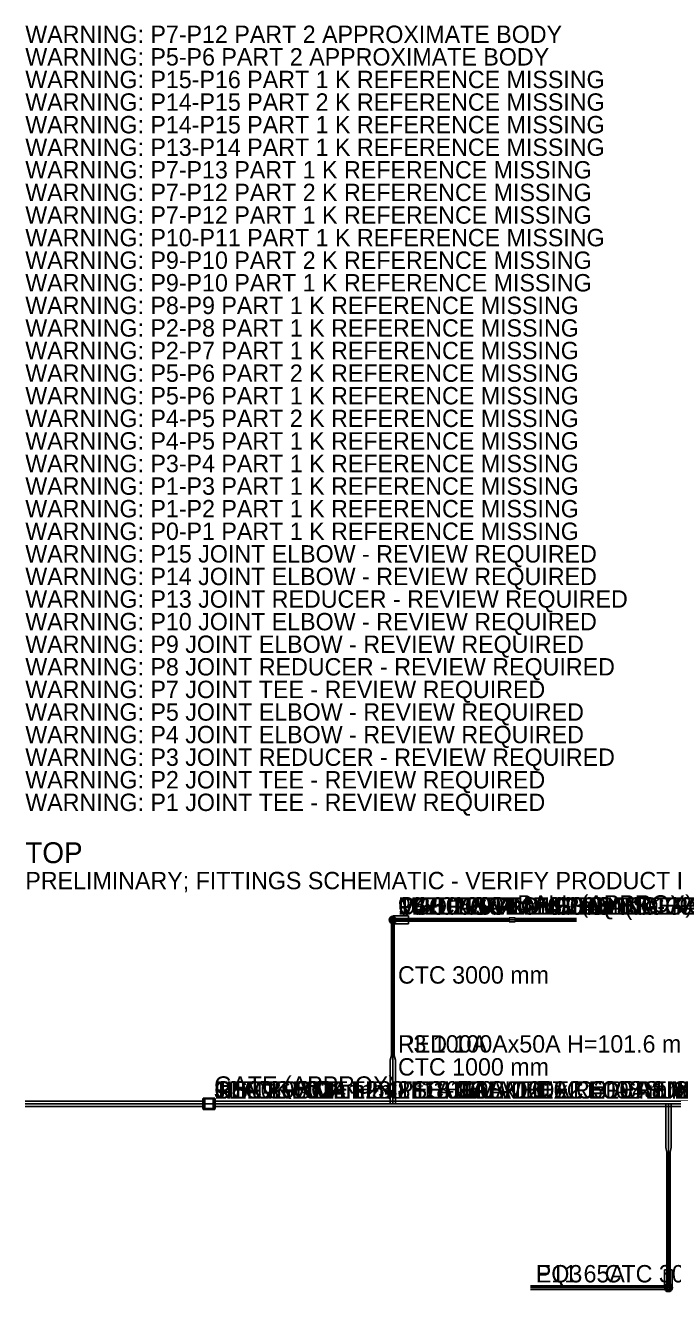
# Model space of a CAD drawing. Header units: millimetres. Extents: x 0 to 79656, y 0 to 27547.
# Drawn here: x 0 to 14115, y 0 to 27547 of the extents above; entities that cross this region are included whole.
import ezdxf

# ---------------------------------------------------------------- set-up
doc = ezdxf.new("R2010")
doc.units = ezdxf.units.MM

msp = doc.modelspace()

# ---------------------------------------------------------------- linework, layer by layer
at = {"layer": 'CENTER'}
for p, q in [((8000, 8087), (8000, 8088)), ((8000, 8088), (8000, 8088)), ((8000, 8088), (8000, 8088)), ((8000, 8088), (8000, 8088)), ((8000, 8088), (8000, 8088)), ((8000, 8088), (8000, 8088)), ((8000, 8088), (8000, 8088)), ((8000, 8088), (8000, 8088)), ((8000, 8088), (8001, 8088)), ((8000, 8086), (8000, 8087)), ((8000, 8087), (8000, 8087)), ((8000, 8087), (8000, 8087)), ((8000, 8087), (8000, 8087)), ((8000, 8087), (8000, 8087)), ((8000, 8087), (8000, 8087)), ((8000, 8087), (8000, 8087)), ((8000, 8087), (8000, 8087)), ((8000, 8087), (8000, 8087)), ((8000, 8085), (8000, 8086)), ((8000, 8086), (8000, 8086)), ((8000, 8086), (8000, 8086)), ((8000, 8086), (8000, 8086)), ((8000, 8086), (8000, 8086)), ((8000, 8084), (8000, 8085)), ((8000, 8085), (8000, 8085)), ((8000, 8085), (8000, 8085)), ((8000, 8083), (8000, 8084)), ((8000, 8084), (8000, 8084)), ((8000, 8082), (8000, 8083)), ((8000, 8083), (8000, 8083)), ((8000, 8083), (8000, 8083)), ((8000, 8081), (8000, 8082)), ((8000, 8082), (8000, 8082)), ((8000, 8080), (8000, 8081)), ((8000, 8081), (8000, 8081)), ((8000, 8079), (8000, 8080)), ((8000, 8080), (8000, 8080)), ((8000, 8078), (8000, 8079)), ((8000, 8079), (8000, 8079)), ((8000, 8077), (8000, 8078)), ((8000, 8076), (8000, 8077)), ((8000, 8077), (8000, 8077)), ((8000, 8075), (8000, 8076)), ((8000, 8074), (8000, 8075)), ((8000, 8075), (8000, 8075)), ((8000, 8073), (8000, 8074)), ((8000, 8072), (8000, 8073)), ((8000, 8073), (8000, 8073)), ((8000, 8071), (8000, 8072)), ((8000, 8070), (8000, 8071)), ((8000, 8069), (8000, 8070)), ((8000, 8068), (8000, 8069)), ((8000, 8069), (8000, 8069)), ((8000, 8067), (8000, 8068)), ((8000, 8066), (8000, 8067)), ((8000, 8065), (8000, 8066)), ((8000, 8064), (8000, 8065)), ((8000, 8063), (8000, 8064)), ((8000, 8062), (8000, 8063)), ((8000, 8061), (8000, 8062)), ((8000, 8062), (8000, 8062)), ((8000, 8060), (8000, 8061)), ((8000, 8059), (8000, 8060)), ((8000, 8058), (8000, 8059)), ((8000, 8057), (8000, 8058)), ((8000, 8056), (8000, 8057)), ((8000, 8055), (8000, 8056)), ((8000, 8054), (8000, 8055)), ((8000, 8053), (8000, 8054)), ((8000, 8052), (8000, 8053)), ((8000, 8050), (8000, 8052)), ((8000, 8049), (8000, 8050)), ((8000, 8048), (8000, 8049)), ((8000, 8047), (8000, 8048)), ((8000, 8046), (8000, 8047)), ((8000, 8045), (8000, 8046)), ((8000, 8044), (8000, 8045)), ((8000, 8043), (8000, 8044)), ((8000, 8042), (8000, 8043)), ((8000, 8040), (8000, 8042)), ((8000, 8039), (8000, 8040)), ((8000, 8038), (8000, 8039)), ((8000, 8037), (8000, 8038)), ((8000, 8036), (8000, 8037)), ((8000, 8035), (8000, 8036)), ((8000, 8033), (8000, 8035)), ((8000, 8032), (8000, 8033)), ((8000, 8031), (8000, 8032)), ((8000, 8030), (8000, 8031)), ((8000, 8029), (8000, 8030)), ((8000, 8027), (8000, 8029)), ((8000, 8026), (8000, 8027)), ((8000, 8025), (8000, 8026)), ((8000, 8024), (8000, 8025)), ((8000, 8022), (8000, 8024)), ((8000, 8021), (8000, 8022)), ((8000, 8020), (8000, 8021)), ((8000, 8019), (8000, 8020)), ((8000, 8018), (8000, 8019)), ((8000, 8016), (8000, 8018)), ((8000, 8015), (8000, 8016)), ((8000, 8014), (8000, 8015)), ((8000, 8013), (8000, 8014)), ((8000, 8011), (8000, 8013)), ((8000, 5138), (8000, 8011)), ((8001, 8088), (8001, 8088)), ((8001, 8088), (8001, 8088)), ((8001, 8088), (8001, 8088)), ((8001, 8088), (8001, 8088)), ((8001, 8088), (8002, 8088)), ((8002, 8088), (8002, 8088)), ((8002, 8088), (8002, 8088)), ((8002, 8088), (8003, 8088)), ((8003, 8088), (8003, 8088)), ((8003, 8088), (8003, 8088)), ((8003, 8088), (8004, 8088)), ((8004, 8088), (8004, 8088)), ((8004, 8088), (8004, 8088)), ((8004, 8088), (8005, 8088)), ((8005, 8088), (8005, 8088)), ((8005, 8088), (8006, 8088)), ((8006, 8088), (8006, 8088)), ((8006, 8088), (8007, 8088)), ((8007, 8088), (8007, 8088)), ((8007, 8088), (8008, 8088)), ((8008, 8088), (8008, 8088)), ((8008, 8088), (8009, 8088)), ((8009, 8088), (8010, 8088)), ((8010, 8088), (8010, 8088)), ((8010, 8088), (8011, 8088)), ((8011, 8088), (8011, 8088)), ((8011, 8088), (8012, 8088)), ((8012, 8088), (8013, 8088)), ((8013, 8088), (8014, 8088)), ((8014, 8088), (8014, 8088)), ((8014, 8088), (8015, 8088)), ((8015, 8088), (8016, 8088)), ((8016, 8088), (8017, 8088)), ((8017, 8088), (8017, 8088)), ((8017, 8088), (8018, 8088)), ((8018, 8088), (8019, 8088)), ((8019, 8088), (8020, 8088)), ((8020, 8088), (8021, 8088)), ((8021, 8088), (8021, 8088)), ((8021, 8088), (8022, 8088)), ((8022, 8088), (8023, 8088)), ((8023, 8088), (8024, 8088)), ((8024, 8088), (8025, 8088)), ((8025, 8088), (8026, 8088)), ((8026, 8088), (8027, 8088)), ((8027, 8088), (8028, 8088)), ((8028, 8088), (8029, 8088)), ((8029, 8088), (8030, 8088)), ((8030, 8088), (8031, 8088)), ((8031, 8088), (8032, 8088)), ((8032, 8088), (8033, 8088)), ((8033, 8088), (8034, 8088)), ((8034, 8088), (8035, 8088)), ((8035, 8088), (8036, 8088)), ((8036, 8088), (8037, 8088)), ((8037, 8088), (8038, 8088)), ((8038, 8088), (8039, 8088)), ((8039, 8088), (8040, 8088)), ((8040, 8088), (8041, 8088)), ((8041, 8088), (8042, 8088)), ((8042, 8088), (8044, 8088)), ((8044, 8088), (8045, 8088)), ((8045, 8088), (8046, 8088)), ((8046, 8088), (8047, 8088)), ((8047, 8088), (8048, 8088)), ((8048, 8088), (8049, 8088)), ((8049, 8088), (8051, 8088)), ((8051, 8088), (8052, 8088)), ((8052, 8088), (8053, 8088)), ((8053, 8088), (8054, 8088)), ((8054, 8088), (8055, 8088)), ((8055, 8088), (8056, 8088)), ((8056, 8088), (8058, 8088)), ((8058, 8088), (8059, 8088)), ((8059, 8088), (8060, 8088)), ((8060, 8088), (8061, 8088)), ((8061, 8088), (8063, 8088)), ((8063, 8088), (8064, 8088)), ((8064, 8088), (8065, 8088)), ((8065, 8088), (8066, 8088)), ((8066, 8088), (8067, 8088)), ((8067, 8088), (8069, 8088)), ((8069, 8088), (8070, 8088)), ((8070, 8088), (8071, 8088)), ((8071, 8088), (8072, 8088)), ((8072, 8088), (8074, 8088)), ((8074, 8088), (8075, 8088)), ((8075, 8088), (8076, 8088)), ((8076, 8088), (12000, 8088)), ((8000, 5037), (8000, 5138)), ((8000, 4192), (8000, 5037)), ((8000, 4088), (8000, 4192)), ((0, 4088), (7895, 4088)), ((8000, 4088), (7895, 4088)), ((8000, 4088), (8105, 4088)), ((8105, 4088), (13895, 4088)), ((14000, 4088), (13895, 4088)), ((14000, 4088), (14105, 4088)), ((14000, 4088), (14000, 3983)), ((14000, 3983), (14000, 3138)), ((14105, 4088), (17895, 4088)), ((14000, 3138), (14000, 3037)), ((14000, 3037), (14000, 183)), ((13905, 88), (11000, 88)), ((13906, 88), (13905, 88)), ((13908, 88), (13906, 88)), ((13909, 88), (13908, 88)), ((13911, 88), (13909, 88)), ((13912, 88), (13911, 88)), ((13914, 88), (13912, 88)), ((13916, 88), (13914, 88)), ((13917, 88), (13916, 88)), ((13919, 88), (13917, 88)), ((13920, 88), (13919, 88)), ((13922, 88), (13920, 88)), ((13923, 88), (13922, 88)), ((13925, 88), (13923, 88)), ((13926, 88), (13925, 88)), ((13928, 88), (13926, 88)), ((13929, 88), (13928, 88)), ((13931, 88), (13929, 88)), ((13932, 88), (13931, 88)), ((13934, 88), (13932, 88)), ((13935, 88), (13934, 88)), ((13937, 88), (13935, 88)), ((13938, 88), (13937, 88)), ((13940, 88), (13938, 88)), ((13941, 88), (13940, 88)), ((13943, 88), (13941, 88)), ((13944, 88), (13943, 88)), ((13945, 88), (13944, 88)), ((13947, 88), (13945, 88)), ((13948, 88), (13947, 88)), ((13950, 88), (13948, 88)), ((13951, 88), (13950, 88)), ((13952, 88), (13951, 88)), ((13954, 88), (13952, 88)), ((13955, 88), (13954, 88)), ((13956, 88), (13955, 88)), ((13958, 88), (13956, 88)), ((13959, 88), (13958, 88)), ((13960, 88), (13959, 88)), ((13961, 88), (13960, 88)), ((13963, 88), (13961, 88)), ((13964, 88), (13963, 88)), ((13965, 88), (13964, 88)), ((13966, 88), (13965, 88)), ((13968, 88), (13966, 88)), ((13969, 88), (13968, 88)), ((13970, 88), (13969, 88)), ((13971, 88), (13970, 88)), ((13972, 88), (13971, 88)), ((13973, 88), (13972, 88)), ((13974, 88), (13973, 88)), ((13975, 88), (13974, 88)), ((13976, 88), (13975, 88)), ((13977, 88), (13976, 88)), ((13978, 88), (13977, 88)), ((13979, 88), (13978, 88)), ((13980, 88), (13979, 88)), ((13981, 88), (13980, 88)), ((13982, 88), (13981, 88)), ((13983, 88), (13982, 88)), ((13984, 88), (13983, 88)), ((13985, 88), (13984, 88)), ((13986, 88), (13985, 88)), ((13987, 88), (13986, 88)), ((13986, 88), (13986, 88)), ((13988, 88), (13987, 88)), ((13989, 88), (13988, 88)), ((13990, 88), (13989, 88)), ((13989, 88), (13989, 88)), ((13991, 88), (13990, 88)), ((13992, 88), (13991, 88)), ((13993, 88), (13992, 88)), ((13992, 88), (13992, 88)), ((13994, 88), (13993, 88)), ((13993, 88), (13993, 88)), ((13995, 88), (13994, 88)), ((13994, 88), (13994, 88)), ((13996, 88), (13995, 88)), ((13995, 88), (13995, 88)), ((13997, 88), (13996, 88)), ((13996, 88), (13996, 88)), ((13998, 88), (13997, 88)), ((13997, 88), (13997, 88)), ((13999, 88), (13998, 88)), ((13998, 88), (13998, 88)), ((13998, 88), (13998, 88)), ((13998, 88), (13998, 88)), ((14000, 88), (13999, 88)), ((13999, 88), (13999, 88)), ((13999, 88), (13999, 88)), ((13999, 88), (13999, 88)), ((14000, 183), (14000, 181)), ((14000, 181), (14000, 180)), ((14000, 180), (14000, 178)), ((14000, 178), (14000, 177)), ((14000, 177), (14000, 175)), ((14000, 175), (14000, 173)), ((14000, 173), (14000, 172)), ((14000, 172), (14000, 170)), ((14000, 170), (14000, 169)), ((14000, 169), (14000, 167)), ((14000, 167), (14000, 166)), ((14000, 166), (14000, 164)), ((14000, 164), (14000, 163)), ((14000, 163), (14000, 161)), ((14000, 161), (14000, 160)), ((14000, 160), (14000, 158)), ((14000, 158), (14000, 157)), ((14000, 157), (14000, 155)), ((14000, 155), (14000, 154)), ((14000, 154), (14000, 152)), ((14000, 152), (14000, 151)), ((14000, 151), (14000, 149)), ((14000, 149), (14000, 148)), ((14000, 148), (14000, 146)), ((14000, 146), (14000, 145)), ((14000, 145), (14000, 143)), ((14000, 143), (14000, 142)), ((14000, 142), (14000, 141)), ((14000, 141), (14000, 139)), ((14000, 139), (14000, 138)), ((14000, 138), (14000, 137)), ((14000, 137), (14000, 135)), ((14000, 135), (14000, 134)), ((14000, 134), (14000, 132)), ((14000, 132), (14000, 131)), ((14000, 131), (14000, 130)), ((14000, 130), (14000, 129)), ((14000, 129), (14000, 127)), ((14000, 127), (14000, 126)), ((14000, 126), (14000, 125)), ((14000, 125), (14000, 124)), ((14000, 124), (14000, 122)), ((14000, 122), (14000, 121)), ((14000, 121), (14000, 120)), ((14000, 120), (14000, 119)), ((14000, 119), (14000, 118)), ((14000, 118), (14000, 117)), ((14000, 117), (14000, 115)), ((14000, 115), (14000, 114)), ((14000, 114), (14000, 113)), ((14000, 113), (14000, 112)), ((14000, 112), (14000, 111)), ((14000, 111), (14000, 110)), ((14000, 110), (14000, 109)), ((14000, 109), (14000, 108)), ((14000, 108), (14000, 107)), ((14000, 107), (14000, 106)), ((14000, 106), (14000, 105)), ((14000, 105), (14000, 104)), ((14000, 104), (14000, 104)), ((14000, 104), (14000, 103)), ((14000, 103), (14000, 102)), ((14000, 102), (14000, 101)), ((14000, 101), (14000, 100)), ((14000, 100), (14000, 99)), ((14000, 99), (14000, 99)), ((14000, 99), (14000, 98)), ((14000, 98), (14000, 97)), ((14000, 97), (14000, 97)), ((14000, 97), (14000, 96)), ((14000, 96), (14000, 95)), ((14000, 95), (14000, 95)), ((14000, 95), (14000, 94)), ((14000, 94), (14000, 94)), ((14000, 94), (14000, 93)), ((14000, 93), (14000, 93)), ((14000, 93), (14000, 92)), ((14000, 92), (14000, 92)), ((14000, 92), (14000, 91)), ((14000, 91), (14000, 91)), ((14000, 91), (14000, 90)), ((14000, 90), (14000, 90)), ((14000, 90), (14000, 90)), ((14000, 90), (14000, 89)), ((14000, 89), (14000, 89)), ((14000, 89), (14000, 89)), ((14000, 89), (14000, 89)), ((14000, 89), (14000, 88)), ((14000, 88), (14000, 88)), ((14000, 88), (14000, 88)), ((14000, 88), (14000, 88)), ((14000, 88), (14000, 88)), ((14000, 88), (14000, 88)), ((14000, 88), (14000, 88)), ((14000, 88), (14000, 88)), ((14000, 88), (14000, 88)), ((14000, 88), (14000, 88)), ((14000, 88), (14000, 88)), ((14000, 88), (14000, 88)), ((14000, 88), (14000, 88)), ((14000, 88), (14000, 88)), ((14000, 88), (14000, 88))]:
    msp.add_line(p, q, dxfattribs=at)
at = {"layer": 'FITTINGS'}
for p, q in [((7970, 8087), (7970, 8088)), ((7970, 8086), (7970, 8087)), ((7970, 8087), (7970, 8087)), ((7970, 8087), (7970, 8087)), ((7970, 8087), (7970, 8087)), ((7970, 8087), (7970, 8087)), ((7970, 8087), (7970, 8087)), ((7970, 8087), (7970, 8087)), ((7970, 8087), (7970, 8087)), ((7970, 8087), (7970, 8087)), ((7970, 8085), (7970, 8086)), ((7970, 8086), (7970, 8086)), ((7970, 8086), (7970, 8086)), ((7970, 8086), (7970, 8086)), ((7970, 8086), (7970, 8086)), ((7970, 8084), (7970, 8085)), ((7970, 8085), (7970, 8085)), ((7970, 8085), (7970, 8085)), ((7970, 8083), (7970, 8084)), ((7970, 8084), (7970, 8084)), ((7970, 8082), (7970, 8083)), ((7970, 8083), (7970, 8083)), ((7970, 8083), (7970, 8083)), ((7970, 8081), (7970, 8082)), ((7970, 8082), (7970, 8082)), ((7970, 8080), (7970, 8081)), ((7970, 8081), (7970, 8081)), ((7970, 8079), (7970, 8080)), ((7970, 8080), (7970, 8080)), ((7970, 8078), (7970, 8079)), ((7970, 8079), (7970, 8079)), ((7970, 8077), (7970, 8078)), ((7970, 8076), (7970, 8077)), ((7970, 8077), (7970, 8077)), ((7970, 8075), (7970, 8076)), ((7970, 8074), (7970, 8075)), ((7970, 8075), (7970, 8075)), ((7970, 8073), (7970, 8074)), ((7970, 8072), (7970, 8073)), ((7970, 8073), (7970, 8073)), ((7970, 8071), (7970, 8072)), ((7970, 8070), (7970, 8071)), ((7970, 8069), (7970, 8070)), ((7970, 8068), (7970, 8069)), ((7970, 8069), (7970, 8069)), ((7970, 8067), (7970, 8068)), ((7970, 8066), (7970, 8067)), ((7970, 8065), (7970, 8066)), ((7970, 8064), (7970, 8065)), ((7970, 8063), (7970, 8064)), ((7970, 8062), (7970, 8063)), ((7970, 8061), (7970, 8062)), ((7970, 8062), (7970, 8062)), ((7970, 8060), (7970, 8061)), ((7970, 8059), (7970, 8060)), ((7970, 8058), (7970, 8059)), ((7970, 8057), (7970, 8058)), ((7970, 8056), (7970, 8057)), ((7970, 8055), (7970, 8056)), ((7970, 8054), (7970, 8055)), ((7970, 8053), (7970, 8054)), ((7970, 8052), (7970, 8053)), ((7970, 8050), (7970, 8052)), ((7970, 8049), (7970, 8050)), ((7970, 8048), (7970, 8049)), ((7970, 8047), (7970, 8048)), ((7970, 8046), (7970, 8047)), ((7970, 8045), (7970, 8046)), ((7970, 8044), (7970, 8045)), ((7970, 8043), (7970, 8044)), ((7970, 8042), (7970, 8043)), ((7970, 8040), (7970, 8042)), ((7970, 8039), (7970, 8040)), ((7970, 8038), (7970, 8039)), ((7970, 8037), (7970, 8038)), ((7970, 8036), (7970, 8037)), ((7970, 8035), (7970, 8036)), ((7970, 8033), (7970, 8035)), ((7970, 8032), (7970, 8033)), ((7970, 8031), (7970, 8032)), ((7970, 8030), (7970, 8031)), ((7970, 8029), (7970, 8030)), ((7970, 8027), (7970, 8029)), ((7970, 8026), (7970, 8027)), ((7970, 8025), (7970, 8026)), ((7970, 8024), (7970, 8025)), ((7970, 8022), (7970, 8024)), ((7970, 8021), (7970, 8022)), ((7970, 8020), (7970, 8021)), ((7970, 8019), (7970, 8020)), ((7970, 8018), (7970, 8019)), ((7970, 8016), (7970, 8018)), ((7970, 8015), (7970, 8016)), ((7970, 8014), (7970, 8015)), ((7970, 8013), (7970, 8014)), ((7970, 8011), (7970, 8013)), ((8000, 8118), (8000, 8118)), ((8000, 8118), (8000, 8118)), ((8000, 8118), (8000, 8118)), ((8000, 8118), (8000, 8118)), ((8000, 8118), (8000, 8118)), ((8000, 8118), (8000, 8118)), ((8000, 8118), (8000, 8118)), ((8000, 8118), (8001, 8118)), ((8000, 8057), (8000, 8057)), ((8000, 8057), (8000, 8057)), ((8000, 8057), (8000, 8057)), ((8000, 8057), (8000, 8057)), ((8000, 8057), (8000, 8057)), ((8000, 8057), (8000, 8057)), ((8000, 8057), (8000, 8057)), ((8000, 8057), (8001, 8057)), ((8001, 8118), (8001, 8118)), ((8001, 8118), (8001, 8118)), ((8001, 8118), (8001, 8118)), ((8001, 8118), (8001, 8118)), ((8001, 8118), (8002, 8118)), ((8001, 8057), (8001, 8057)), ((8001, 8057), (8001, 8057)), ((8001, 8057), (8001, 8057)), ((8001, 8057), (8001, 8057)), ((8001, 8057), (8002, 8057)), ((8002, 8118), (8002, 8118)), ((8002, 8118), (8002, 8118)), ((8002, 8118), (8003, 8118)), ((8002, 8057), (8002, 8057)), ((8002, 8057), (8002, 8057)), ((8002, 8057), (8003, 8057)), ((8003, 8118), (8003, 8118)), ((8003, 8118), (8003, 8118)), ((8003, 8118), (8004, 8118)), ((8003, 8057), (8003, 8057)), ((8003, 8057), (8003, 8057)), ((8003, 8057), (8004, 8057)), ((8004, 8118), (8004, 8118)), ((8004, 8118), (8004, 8118)), ((8004, 8118), (8005, 8118)), ((8004, 8057), (8004, 8057)), ((8004, 8057), (8004, 8057)), ((8004, 8057), (8005, 8057)), ((8005, 8118), (8005, 8118)), ((8005, 8118), (8006, 8118)), ((8005, 8057), (8005, 8057)), ((8005, 8057), (8006, 8057)), ((8006, 8118), (8006, 8118)), ((8006, 8118), (8007, 8118)), ((8006, 8057), (8006, 8057)), ((8006, 8057), (8007, 8057)), ((8007, 8118), (8007, 8118)), ((8007, 8118), (8008, 8118)), ((8007, 8057), (8007, 8057)), ((8007, 8057), (8008, 8057)), ((8008, 8118), (8008, 8118)), ((8008, 8118), (8009, 8118)), ((8008, 8057), (8008, 8057)), ((8008, 8057), (8009, 8057)), ((8009, 8118), (8010, 8118)), ((8009, 8057), (8010, 8057)), ((8010, 8118), (8010, 8118)), ((8010, 8118), (8011, 8118)), ((8010, 8057), (8010, 8057)), ((8010, 8057), (8011, 8057)), ((8011, 8118), (8011, 8118)), ((8011, 8118), (8012, 8118)), ((8011, 8057), (8011, 8057)), ((8011, 8057), (8012, 8057)), ((8012, 8118), (8013, 8118)), ((8012, 8057), (8013, 8057)), ((8013, 8118), (8014, 8118)), ((8013, 8057), (8014, 8057)), ((8014, 8118), (8014, 8118)), ((8014, 8118), (8015, 8118)), ((8014, 8057), (8014, 8057)), ((8014, 8057), (8015, 8057)), ((8015, 8118), (8016, 8118)), ((8015, 8057), (8016, 8057)), ((8016, 8118), (8017, 8118)), ((8016, 8057), (8017, 8057)), ((8017, 8118), (8017, 8118)), ((8017, 8118), (8018, 8118)), ((8017, 8057), (8017, 8057)), ((8017, 8057), (8018, 8057)), ((8018, 8118), (8019, 8118)), ((8018, 8057), (8019, 8057)), ((8019, 8118), (8020, 8118)), ((8019, 8057), (8020, 8057)), ((8020, 8118), (8021, 8118)), ((8020, 8057), (8021, 8057)), ((8021, 8118), (8021, 8118)), ((8021, 8118), (8022, 8118)), ((8021, 8057), (8021, 8057)), ((8021, 8057), (8022, 8057)), ((8022, 8118), (8023, 8118)), ((8022, 8057), (8023, 8057)), ((8023, 8118), (8024, 8118)), ((8023, 8057), (8024, 8057)), ((8024, 8118), (8025, 8118)), ((8024, 8057), (8025, 8057)), ((8025, 8118), (8026, 8118)), ((8025, 8057), (8026, 8057)), ((8026, 8118), (8027, 8118)), ((8026, 8057), (8027, 8057)), ((8027, 8118), (8028, 8118)), ((8027, 8057), (8028, 8057)), ((8028, 8118), (8029, 8118)), ((8028, 8057), (8029, 8057)), ((8029, 8118), (8030, 8118)), ((8029, 8057), (8030, 8057)), ((8030, 8118), (8031, 8118)), ((8030, 8087), (8030, 8088)), ((8030, 8086), (8030, 8087)), ((8030, 8087), (8030, 8087)), ((8030, 8087), (8030, 8087)), ((8030, 8087), (8030, 8087)), ((8030, 8087), (8030, 8087)), ((8030, 8087), (8030, 8087)), ((8030, 8087), (8030, 8087)), ((8030, 8087), (8030, 8087)), ((8030, 8087), (8030, 8087)), ((8030, 8085), (8030, 8086)), ((8030, 8086), (8030, 8086)), ((8030, 8086), (8030, 8086)), ((8030, 8086), (8030, 8086)), ((8030, 8086), (8030, 8086)), ((8030, 8084), (8030, 8085)), ((8030, 8085), (8030, 8085)), ((8030, 8085), (8030, 8085)), ((8030, 8083), (8030, 8084)), ((8030, 8084), (8030, 8084)), ((8030, 8082), (8030, 8083)), ((8030, 8083), (8030, 8083)), ((8030, 8083), (8030, 8083)), ((8030, 8081), (8030, 8082)), ((8030, 8082), (8030, 8082)), ((8030, 8080), (8030, 8081)), ((8030, 8081), (8030, 8081)), ((8030, 8079), (8030, 8080)), ((8030, 8080), (8030, 8080)), ((8030, 8078), (8030, 8079)), ((8030, 8079), (8030, 8079)), ((8030, 8077), (8030, 8078)), ((8030, 8076), (8030, 8077)), ((8030, 8077), (8030, 8077)), ((8030, 8075), (8030, 8076)), ((8030, 8074), (8030, 8075)), ((8030, 8075), (8030, 8075)), ((8030, 8073), (8030, 8074)), ((8030, 8072), (8030, 8073)), ((8030, 8073), (8030, 8073)), ((8030, 8071), (8030, 8072)), ((8030, 8070), (8030, 8071)), ((8030, 8069), (8030, 8070)), ((8030, 8068), (8030, 8069)), ((8030, 8069), (8030, 8069)), ((8030, 8067), (8030, 8068)), ((8030, 8066), (8030, 8067)), ((8030, 8065), (8030, 8066)), ((8030, 8064), (8030, 8065)), ((8030, 8063), (8030, 8064)), ((8030, 8062), (8030, 8063)), ((8030, 8061), (8030, 8062)), ((8030, 8062), (8030, 8062)), ((8030, 8060), (8030, 8061)), ((8030, 8059), (8030, 8060)), ((8030, 8058), (8030, 8059)), ((8030, 8057), (8030, 8058)), ((8030, 8056), (8030, 8057)), ((8030, 8057), (8031, 8057)), ((8030, 8055), (8030, 8056)), ((8030, 8054), (8030, 8055)), ((8030, 8053), (8030, 8054)), ((8030, 8052), (8030, 8053)), ((8030, 8050), (8030, 8052)), ((8030, 8049), (8030, 8050)), ((8030, 8048), (8030, 8049)), ((8030, 8047), (8030, 8048)), ((8030, 8046), (8030, 8047)), ((8030, 8045), (8030, 8046)), ((8030, 8044), (8030, 8045)), ((8030, 8043), (8030, 8044)), ((8030, 8042), (8030, 8043)), ((8030, 8040), (8030, 8042)), ((8030, 8039), (8030, 8040)), ((8030, 8038), (8030, 8039)), ((8030, 8037), (8030, 8038)), ((8030, 8036), (8030, 8037)), ((8030, 8035), (8030, 8036)), ((8030, 8033), (8030, 8035)), ((8030, 8032), (8030, 8033)), ((8030, 8031), (8030, 8032)), ((8030, 8030), (8030, 8031)), ((8030, 8029), (8030, 8030)), ((8030, 8027), (8030, 8029)), ((8030, 8026), (8030, 8027)), ((8030, 8025), (8030, 8026)), ((8030, 8024), (8030, 8025)), ((8030, 8022), (8030, 8024)), ((8030, 8021), (8030, 8022)), ((8030, 8020), (8030, 8021)), ((8030, 8019), (8030, 8020)), ((8030, 8018), (8030, 8019)), ((8030, 8016), (8030, 8018)), ((8030, 8015), (8030, 8016)), ((8030, 8014), (8030, 8015)), ((8030, 8013), (8030, 8014)), ((8030, 8011), (8030, 8013)), ((8031, 8118), (8032, 8118)), ((8031, 8057), (8032, 8057)), ((8032, 8118), (8033, 8118)), ((8032, 8057), (8033, 8057)), ((8033, 8118), (8034, 8118)), ((8033, 8057), (8034, 8057)), ((8034, 8118), (8035, 8118)), ((8034, 8057), (8035, 8057)), ((8035, 8118), (8036, 8118)), ((8035, 8057), (8036, 8057)), ((8036, 8118), (8037, 8118)), ((8036, 8057), (8037, 8057)), ((8037, 8118), (8038, 8118)), ((8037, 8057), (8038, 8057)), ((8038, 8118), (8039, 8118)), ((8038, 8057), (8039, 8057)), ((8039, 8118), (8040, 8118)), ((8039, 8057), (8040, 8057)), ((8040, 8118), (8041, 8118)), ((8040, 8057), (8041, 8057)), ((8041, 8118), (8042, 8118)), ((8041, 8057), (8042, 8057)), ((8042, 8118), (8044, 8118)), ((8042, 8057), (8044, 8057)), ((8044, 8118), (8045, 8118)), ((8044, 8057), (8045, 8057)), ((8045, 8118), (8046, 8118)), ((8045, 8057), (8046, 8057)), ((8046, 8118), (8047, 8118)), ((8046, 8057), (8047, 8057)), ((8047, 8118), (8048, 8118)), ((8047, 8057), (8048, 8057)), ((8048, 8118), (8049, 8118)), ((8048, 8057), (8049, 8057)), ((8049, 8118), (8051, 8118)), ((8049, 8057), (8051, 8057)), ((8051, 8118), (8052, 8118)), ((8051, 8057), (8052, 8057)), ((8052, 8118), (8053, 8118)), ((8052, 8057), (8053, 8057)), ((8053, 8118), (8054, 8118)), ((8053, 8057), (8054, 8057)), ((8054, 8118), (8055, 8118)), ((8054, 8057), (8055, 8057)), ((8055, 8118), (8056, 8118)), ((8055, 8057), (8056, 8057)), ((8056, 8118), (8058, 8118)), ((8056, 8057), (8058, 8057)), ((8058, 8118), (8059, 8118)), ((8058, 8057), (8059, 8057)), ((8059, 8118), (8060, 8118)), ((8059, 8057), (8060, 8057)), ((8060, 8118), (8061, 8118)), ((8060, 8057), (8061, 8057)), ((8061, 8118), (8063, 8118)), ((8061, 8057), (8063, 8057)), ((8063, 8118), (8064, 8118)), ((8063, 8057), (8064, 8057)), ((8064, 8118), (8065, 8118)), ((8064, 8057), (8065, 8057)), ((8065, 8118), (8066, 8118)), ((8065, 8057), (8066, 8057)), ((8066, 8118), (8067, 8118)), ((8066, 8057), (8067, 8057)), ((8067, 8118), (8069, 8118)), ((8067, 8057), (8069, 8057)), ((8069, 8118), (8070, 8118)), ((8069, 8057), (8070, 8057)), ((8070, 8118), (8071, 8118)), ((8070, 8057), (8071, 8057)), ((8071, 8118), (8072, 8118)), ((8071, 8057), (8072, 8057)), ((8072, 8118), (8074, 8118)), ((8072, 8057), (8074, 8057)), ((8074, 8118), (8075, 8118)), ((8074, 8057), (8075, 8057)), ((8075, 8118), (8076, 8118)), ((8075, 8057), (8076, 8057)), ((10535, 8042), (10535, 8132)), ((10535, 8132), (10665, 8132)), ((10665, 8042), (10535, 8042)), ((10665, 8132), (10665, 8042)), ((7943, 5037), (7970, 5138)), ((8057, 5037), (8030, 5138)), ((3864, 3982), (3864, 4192)), ((3864, 4192), (4136, 4192)), ((4136, 4192), (4136, 3982)), ((8000, 4145), (7895, 4145)), ((7943, 4088), (7943, 4192)), ((8000, 4145), (8105, 4145)), ((8057, 4088), (8057, 4192)), ((14000, 4145), (13895, 4145)), ((14000, 4145), (14105, 4145)), ((4136, 3982), (3864, 3982)), ((8000, 4030), (7895, 4030)), ((8000, 4030), (8105, 4030)), ((14000, 4030), (13895, 4030)), ((13943, 4088), (13943, 3983)), ((14000, 4030), (14105, 4030)), ((14057, 4088), (14057, 3983)), ((13943, 3138), (13962, 3037)), ((14057, 3138), (14038, 3037)), ((13906, 126), (13905, 126)), ((13906, 49), (13905, 49)), ((13908, 126), (13906, 126)), ((13908, 49), (13906, 49)), ((13909, 126), (13908, 126)), ((13909, 49), (13908, 49)), ((13911, 126), (13909, 126)), ((13911, 49), (13909, 49)), ((13912, 126), (13911, 126)), ((13912, 49), (13911, 49)), ((13914, 126), (13912, 126)), ((13914, 49), (13912, 49)), ((13916, 126), (13914, 126)), ((13916, 49), (13914, 49)), ((13917, 126), (13916, 126)), ((13917, 49), (13916, 49)), ((13919, 126), (13917, 126)), ((13919, 49), (13917, 49)), ((13920, 126), (13919, 126)), ((13920, 49), (13919, 49)), ((13922, 126), (13920, 126)), ((13922, 49), (13920, 49)), ((13923, 126), (13922, 126)), ((13923, 49), (13922, 49)), ((13925, 126), (13923, 126)), ((13925, 49), (13923, 49)), ((13926, 126), (13925, 126)), ((13926, 49), (13925, 49)), ((13928, 126), (13926, 126)), ((13928, 49), (13926, 49)), ((13929, 126), (13928, 126)), ((13929, 49), (13928, 49)), ((13931, 126), (13929, 126)), ((13931, 49), (13929, 49)), ((13932, 126), (13931, 126)), ((13932, 49), (13931, 49)), ((13934, 126), (13932, 126)), ((13934, 49), (13932, 49)), ((13935, 126), (13934, 126)), ((13935, 49), (13934, 49)), ((13937, 126), (13935, 126)), ((13937, 49), (13935, 49)), ((13938, 126), (13937, 126)), ((13938, 49), (13937, 49)), ((13940, 126), (13938, 126)), ((13940, 49), (13938, 49)), ((13941, 126), (13940, 126)), ((13941, 49), (13940, 49)), ((13943, 126), (13941, 126)), ((13943, 49), (13941, 49)), ((13944, 126), (13943, 126)), ((13944, 49), (13943, 49)), ((13945, 126), (13944, 126)), ((13945, 49), (13944, 49)), ((13947, 126), (13945, 126)), ((13947, 49), (13945, 49)), ((13948, 126), (13947, 126)), ((13948, 49), (13947, 49)), ((13950, 126), (13948, 126)), ((13950, 49), (13948, 49)), ((13951, 126), (13950, 126)), ((13951, 49), (13950, 49)), ((13952, 126), (13951, 126)), ((13952, 49), (13951, 49)), ((13954, 126), (13952, 126)), ((13954, 49), (13952, 49)), ((13955, 126), (13954, 126)), ((13955, 49), (13954, 49)), ((13956, 126), (13955, 126)), ((13956, 49), (13955, 49)), ((13958, 126), (13956, 126)), ((13958, 49), (13956, 49)), ((13959, 126), (13958, 126)), ((13959, 49), (13958, 49)), ((13960, 126), (13959, 126)), ((13960, 49), (13959, 49)), ((13961, 126), (13960, 126)), ((13961, 49), (13960, 49)), ((13963, 126), (13961, 126)), ((13963, 49), (13961, 49)), ((13962, 183), (13962, 181)), ((13962, 181), (13962, 180)), ((13962, 180), (13962, 178)), ((13962, 178), (13962, 177)), ((13962, 177), (13962, 175)), ((13962, 175), (13962, 173)), ((13962, 173), (13962, 172)), ((13962, 172), (13962, 170)), ((13962, 170), (13962, 169)), ((13962, 169), (13962, 167)), ((13962, 167), (13962, 166)), ((13962, 166), (13962, 164)), ((13962, 164), (13962, 163)), ((13962, 163), (13962, 161)), ((13962, 161), (13962, 160)), ((13962, 160), (13962, 158)), ((13962, 158), (13962, 157)), ((13962, 157), (13962, 155)), ((13962, 155), (13962, 154)), ((13962, 154), (13962, 152)), ((13962, 152), (13962, 151)), ((13962, 151), (13962, 149)), ((13962, 149), (13962, 148)), ((13962, 148), (13962, 146)), ((13962, 146), (13962, 145)), ((13962, 145), (13962, 143)), ((13962, 143), (13962, 142)), ((13962, 142), (13962, 141)), ((13962, 141), (13962, 139)), ((13962, 139), (13962, 138)), ((13962, 138), (13962, 137)), ((13962, 137), (13962, 135)), ((13962, 135), (13962, 134)), ((13962, 134), (13962, 132)), ((13962, 132), (13962, 131)), ((13962, 131), (13962, 130)), ((13962, 130), (13962, 129)), ((13962, 129), (13962, 127)), ((13962, 127), (13962, 126)), ((13962, 126), (13962, 125)), ((13962, 125), (13962, 124)), ((13962, 124), (13962, 122)), ((13962, 122), (13962, 121)), ((13962, 121), (13962, 120)), ((13962, 120), (13962, 119)), ((13962, 119), (13962, 118)), ((13962, 118), (13962, 117)), ((13962, 117), (13962, 115)), ((13962, 115), (13962, 114)), ((13962, 114), (13962, 113)), ((13962, 113), (13962, 112)), ((13962, 112), (13962, 111)), ((13962, 111), (13962, 110)), ((13962, 110), (13962, 109)), ((13962, 109), (13962, 108)), ((13962, 108), (13962, 107)), ((13962, 107), (13962, 106)), ((13962, 106), (13962, 105)), ((13962, 105), (13962, 104)), ((13962, 104), (13962, 104)), ((13962, 104), (13962, 103)), ((13962, 103), (13962, 102)), ((13962, 102), (13962, 101)), ((13962, 101), (13962, 100)), ((13962, 100), (13962, 99)), ((13962, 99), (13962, 99)), ((13962, 99), (13962, 98)), ((13962, 98), (13962, 97)), ((13962, 97), (13962, 97)), ((13962, 97), (13962, 96)), ((13962, 96), (13962, 95)), ((13962, 95), (13962, 95)), ((13962, 95), (13962, 94)), ((13962, 94), (13962, 94)), ((13962, 94), (13962, 93)), ((13962, 93), (13962, 93)), ((13962, 93), (13962, 92)), ((13962, 92), (13962, 92)), ((13962, 92), (13962, 91)), ((13962, 91), (13962, 91)), ((13962, 91), (13962, 90)), ((13962, 90), (13962, 90)), ((13962, 90), (13962, 90)), ((13962, 90), (13962, 89)), ((13962, 89), (13962, 89)), ((13962, 89), (13962, 89)), ((13962, 89), (13962, 89)), ((13962, 89), (13962, 88)), ((13962, 88), (13962, 88)), ((13962, 88), (13962, 88)), ((13962, 88), (13962, 88)), ((13962, 88), (13962, 88)), ((13962, 88), (13962, 88)), ((13962, 88), (13962, 88)), ((13962, 88), (13962, 88)), ((13962, 88), (13962, 88)), ((13964, 126), (13963, 126)), ((13964, 49), (13963, 49)), ((13965, 126), (13964, 126)), ((13965, 49), (13964, 49)), ((13966, 126), (13965, 126)), ((13966, 49), (13965, 49)), ((13968, 126), (13966, 126)), ((13968, 49), (13966, 49)), ((13969, 126), (13968, 126)), ((13969, 49), (13968, 49)), ((13970, 126), (13969, 126)), ((13970, 49), (13969, 49)), ((13971, 126), (13970, 126)), ((13971, 49), (13970, 49)), ((13972, 126), (13971, 126)), ((13972, 49), (13971, 49)), ((13973, 126), (13972, 126)), ((13973, 49), (13972, 49)), ((13974, 126), (13973, 126)), ((13974, 49), (13973, 49)), ((13975, 126), (13974, 126)), ((13975, 49), (13974, 49)), ((13976, 126), (13975, 126)), ((13976, 49), (13975, 49)), ((13977, 126), (13976, 126)), ((13977, 49), (13976, 49)), ((13978, 126), (13977, 126)), ((13978, 49), (13977, 49)), ((13979, 126), (13978, 126)), ((13979, 49), (13978, 49)), ((13980, 126), (13979, 126)), ((13980, 49), (13979, 49)), ((13981, 126), (13980, 126)), ((13981, 49), (13980, 49)), ((13982, 126), (13981, 126)), ((13982, 49), (13981, 49)), ((13983, 126), (13982, 126)), ((13983, 49), (13982, 49)), ((13984, 126), (13983, 126)), ((13984, 49), (13983, 49)), ((13985, 126), (13984, 126)), ((13985, 49), (13984, 49)), ((13986, 126), (13985, 126)), ((13986, 49), (13985, 49)), ((13987, 126), (13986, 126)), ((13986, 126), (13986, 126)), ((13987, 49), (13986, 49)), ((13986, 49), (13986, 49)), ((13988, 126), (13987, 126)), ((13988, 49), (13987, 49)), ((13989, 126), (13988, 126)), ((13989, 49), (13988, 49)), ((13990, 126), (13989, 126)), ((13989, 126), (13989, 126)), ((13990, 49), (13989, 49)), ((13989, 49), (13989, 49)), ((13991, 126), (13990, 126)), ((13991, 49), (13990, 49)), ((13992, 126), (13991, 126)), ((13992, 49), (13991, 49)), ((13993, 126), (13992, 126)), ((13992, 126), (13992, 126)), ((13993, 49), (13992, 49)), ((13992, 49), (13992, 49)), ((13994, 126), (13993, 126)), ((13993, 126), (13993, 126)), ((13994, 49), (13993, 49)), ((13993, 49), (13993, 49)), ((13995, 126), (13994, 126)), ((13994, 126), (13994, 126)), ((13995, 49), (13994, 49)), ((13994, 49), (13994, 49)), ((13996, 126), (13995, 126)), ((13995, 126), (13995, 126)), ((13996, 49), (13995, 49)), ((13995, 49), (13995, 49)), ((13997, 126), (13996, 126)), ((13996, 126), (13996, 126)), ((13997, 49), (13996, 49)), ((13996, 49), (13996, 49)), ((13998, 126), (13997, 126)), ((13997, 126), (13997, 126)), ((13998, 49), (13997, 49)), ((13997, 49), (13997, 49)), ((13999, 126), (13998, 126)), ((13998, 126), (13998, 126)), ((13998, 126), (13998, 126)), ((13998, 126), (13998, 126)), ((13999, 49), (13998, 49)), ((13998, 49), (13998, 49)), ((13998, 49), (13998, 49)), ((13998, 49), (13998, 49)), ((14000, 126), (13999, 126)), ((13999, 126), (13999, 126)), ((13999, 126), (13999, 126)), ((13999, 126), (13999, 126)), ((14000, 49), (13999, 49)), ((13999, 49), (13999, 49)), ((13999, 49), (13999, 49)), ((13999, 49), (13999, 49)), ((14000, 126), (14000, 126)), ((14000, 126), (14000, 126)), ((14000, 126), (14000, 126)), ((14000, 126), (14000, 126)), ((14000, 126), (14000, 126)), ((14000, 126), (14000, 126)), ((14000, 49), (14000, 49)), ((14000, 49), (14000, 49)), ((14000, 49), (14000, 49)), ((14000, 49), (14000, 49)), ((14000, 49), (14000, 49)), ((14000, 49), (14000, 49)), ((14038, 183), (14038, 181)), ((14038, 181), (14038, 180)), ((14038, 180), (14038, 178)), ((14038, 178), (14038, 177)), ((14038, 177), (14038, 175)), ((14038, 175), (14038, 173)), ((14038, 173), (14038, 172)), ((14038, 172), (14038, 170)), ((14038, 170), (14038, 169)), ((14038, 169), (14038, 167)), ((14038, 167), (14038, 166)), ((14038, 166), (14038, 164)), ((14038, 164), (14038, 163)), ((14038, 163), (14038, 161)), ((14038, 161), (14038, 160)), ((14038, 160), (14038, 158)), ((14038, 158), (14038, 157)), ((14038, 157), (14038, 155)), ((14038, 155), (14038, 154)), ((14038, 154), (14038, 152)), ((14038, 152), (14038, 151)), ((14038, 151), (14038, 149)), ((14038, 149), (14038, 148)), ((14038, 148), (14038, 146)), ((14038, 146), (14038, 145)), ((14038, 145), (14038, 143)), ((14038, 143), (14038, 142)), ((14038, 142), (14038, 141)), ((14038, 141), (14038, 139)), ((14038, 139), (14038, 138)), ((14038, 138), (14038, 137)), ((14038, 137), (14038, 135)), ((14038, 135), (14038, 134)), ((14038, 134), (14038, 132)), ((14038, 132), (14038, 131)), ((14038, 131), (14038, 130)), ((14038, 130), (14038, 129)), ((14038, 129), (14038, 127)), ((14038, 127), (14038, 126)), ((14038, 126), (14038, 125)), ((14038, 125), (14038, 124)), ((14038, 124), (14038, 122)), ((14038, 122), (14038, 121)), ((14038, 121), (14038, 120)), ((14038, 120), (14038, 119)), ((14038, 119), (14038, 118)), ((14038, 118), (14038, 117)), ((14038, 117), (14038, 115)), ((14038, 115), (14038, 114)), ((14038, 114), (14038, 113)), ((14038, 113), (14038, 112)), ((14038, 112), (14038, 111)), ((14038, 111), (14038, 110)), ((14038, 110), (14038, 109)), ((14038, 109), (14038, 108)), ((14038, 108), (14038, 107)), ((14038, 107), (14038, 106)), ((14038, 106), (14038, 105)), ((14038, 105), (14038, 104)), ((14038, 104), (14038, 104)), ((14038, 104), (14038, 103)), ((14038, 103), (14038, 102)), ((14038, 102), (14038, 101)), ((14038, 101), (14038, 100)), ((14038, 100), (14038, 99)), ((14038, 99), (14038, 99)), ((14038, 99), (14038, 98)), ((14038, 98), (14038, 97)), ((14038, 97), (14038, 97)), ((14038, 97), (14038, 96)), ((14038, 96), (14038, 95)), ((14038, 95), (14038, 95)), ((14038, 95), (14038, 94)), ((14038, 94), (14038, 94)), ((14038, 94), (14038, 93)), ((14038, 93), (14038, 93)), ((14038, 93), (14038, 92)), ((14038, 92), (14038, 92)), ((14038, 92), (14038, 91)), ((14038, 91), (14038, 91)), ((14038, 91), (14038, 90)), ((14038, 90), (14038, 90)), ((14038, 90), (14038, 90)), ((14038, 90), (14038, 89)), ((14038, 89), (14038, 89)), ((14038, 89), (14038, 89)), ((14038, 89), (14038, 89)), ((14038, 89), (14038, 88)), ((14038, 88), (14038, 88)), ((14038, 88), (14038, 88)), ((14038, 88), (14038, 88)), ((14038, 88), (14038, 88)), ((14038, 88), (14038, 88)), ((14038, 88), (14038, 88)), ((14038, 88), (14038, 88)), ((14038, 88), (14038, 88))]:
    msp.add_line(p, q, dxfattribs=at)
for centre, radius in [((8000, 8088), 77.5), ((14000, 88), 87.5)]:
    msp.add_circle(centre, radius, dxfattribs=at)
at = {"layer": 'FLANGE_HOLES'}
for centre in [(7958, 8130), (7958, 8045), (8042, 8130), (8042, 8045), (13951, 137), (13951, 38), (14049, 137), (14049, 38)]:
    msp.add_circle(centre, 9.5, dxfattribs=at)
at = {"layer": 'FLANGE_PCD'}
for centre, radius in [((8000, 8088), 60), ((14000, 88), 70)]:
    msp.add_circle(centre, radius, dxfattribs=at)
at = {"layer": 'FLANGE_THICKNESS'}
for p, q in [((3909, 3982), (3909, 4192)), ((4091, 3982), (4091, 4192))]:
    msp.add_line(p, q, dxfattribs=at)
at = {"layer": 'GASKET_REFERENCE'}
for p, q in [((3885, 4192), (3882, 4192)), ((3882, 4192), (3882, 3982)), ((3885, 3982), (3885, 4192)), ((4115, 3982), (4115, 4192)), ((4115, 4192), (4118, 4192)), ((4118, 4192), (4118, 3982)), ((3882, 3982), (3885, 3982)), ((4118, 3982), (4115, 3982))]:
    msp.add_line(p, q, dxfattribs=at)
at = {"layer": 'MATING_FLANGE'}
for p, q in [((3882, 4192), (3864, 4192)), ((3864, 4192), (3864, 3982)), ((3882, 3982), (3882, 4192)), ((4118, 3982), (4118, 4192)), ((4118, 4192), (4136, 4192)), ((4136, 4192), (4136, 3982)), ((3864, 3982), (3882, 3982)), ((4136, 3982), (4118, 3982))]:
    msp.add_line(p, q, dxfattribs=at)
at = {"layer": 'PIPE_OUTLINE'}
for p, q in [((7970, 5138), (7970, 8011)), ((8030, 5138), (8030, 8011)), ((8076, 8118), (10535, 8118)), ((8076, 8057), (10535, 8057)), ((10665, 8118), (12000, 8118)), ((10665, 8057), (12000, 8057)), ((7943, 4192), (7943, 5037)), ((8057, 4192), (8057, 5037)), ((0, 4145), (3864, 4145)), ((4136, 4145), (7895, 4145)), ((8105, 4145), (13895, 4145)), ((14105, 4145), (17895, 4145)), ((0, 4030), (3864, 4030)), ((4136, 4030), (7895, 4030)), ((8105, 4030), (13895, 4030)), ((13943, 3983), (13943, 3138)), ((14057, 3983), (14057, 3138)), ((14105, 4030), (17895, 4030)), ((13962, 3037), (13962, 183)), ((14038, 3037), (14038, 183)), ((13905, 126), (11000, 126)), ((13905, 49), (11000, 49))]:
    msp.add_line(p, q, dxfattribs=at)
for centre, radius in [((8000, 8088), 30.2), ((14000, 88), 38.1)]:
    msp.add_circle(centre, radius, dxfattribs=at)
at = {"layer": 'VALVE_REFERENCE'}
for p, q in [((8000, 8172), (8343, 8172)), ((8000, 8172), (8000, 8002)), ((8000, 8172), (8343, 8172)), ((8000, 8002), (8000, 8172)), ((8000, 8088), (8343, 8088)), ((8000, 8002), (8343, 8002)), ((8000, 8002), (8343, 8002)), ((8343, 8172), (8343, 8002)), ((8343, 8002), (8343, 8172)), ((4125, 4212), (3875, 4212)), ((4125, 4212), (3875, 4212)), ((3875, 4212), (3875, 3962)), ((3875, 4212), (3875, 3962)), ((4125, 3962), (4125, 4212)), ((4125, 3962), (4125, 4212)), ((3875, 3962), (4125, 3962)), ((3875, 3962), (4125, 3962)), ((13915, 88), (13915, 478)), ((13915, 478), (14085, 478)), ((13915, 88), (13915, 478)), ((14085, 478), (13915, 478)), ((14000, 88), (14000, 478)), ((14085, 88), (14085, 478)), ((14085, 88), (14085, 478)), ((13915, 88), (14085, 88)), ((14085, 88), (13915, 88))]:
    msp.add_line(p, q, dxfattribs=at)

# ---------------------------------------------------------------- texts
at = {"layer": 'LABELS'}
for s, height, p in [('WARNING: P7-P12 PART 2 APPROXIMATE BODY', 378, (0, 27163)), ('WARNING: P5-P6 PART 2 APPROXIMATE BODY', 378, (0, 26672)), ('WARNING: P15-P16 PART 1 K REFERENCE MISSING', 378, (0, 26180)), ('WARNING: P14-P15 PART 2 K REFERENCE MISSING', 378, (0, 25689)), ('WARNING: P14-P15 PART 1 K REFERENCE MISSING', 378, (0, 25197)), ('WARNING: P13-P14 PART 1 K REFERENCE MISSING', 378, (0, 24706)), ('WARNING: P7-P13 PART 1 K REFERENCE MISSING', 378, (0, 24215)), ('WARNING: P7-P12 PART 2 K REFERENCE MISSING', 378, (0, 23723)), ('WARNING: P7-P12 PART 1 K REFERENCE MISSING', 378, (0, 23232)), ('WARNING: P10-P11 PART 1 K REFERENCE MISSING', 378, (0, 22740)), ('WARNING: P9-P10 PART 2 K REFERENCE MISSING', 378, (0, 22249)), ('WARNING: P9-P10 PART 1 K REFERENCE MISSING', 378, (0, 21758)), ('WARNING: P8-P9 PART 1 K REFERENCE MISSING', 378, (0, 21266)), ('WARNING: P2-P8 PART 1 K REFERENCE MISSING', 378, (0, 20775)), ('WARNING: P2-P7 PART 1 K REFERENCE MISSING', 378, (0, 20284)), ('WARNING: P5-P6 PART 2 K REFERENCE MISSING', 378, (0, 19792)), ('WARNING: P5-P6 PART 1 K REFERENCE MISSING', 378, (0, 19301)), ('WARNING: P4-P5 PART 2 K REFERENCE MISSING', 378, (0, 18809)), ('WARNING: P4-P5 PART 1 K REFERENCE MISSING', 378, (0, 18318)), ('WARNING: P3-P4 PART 1 K REFERENCE MISSING', 378, (0, 17826)), ('WARNING: P1-P3 PART 1 K REFERENCE MISSING', 378, (0, 17335)), ('WARNING: P1-P2 PART 1 K REFERENCE MISSING', 378, (0, 16844)), ('WARNING: P0-P1 PART 1 K REFERENCE MISSING', 378, (0, 16352)), ('WARNING: P15 JOINT ELBOW - REVIEW REQUIRED', 378, (0, 15861)), ('WARNING: P14 JOINT ELBOW - REVIEW REQUIRED', 378, (0, 15370)), ('WARNING: P13 JOINT REDUCER - REVIEW REQUIRED', 378, (0, 14878)), ('WARNING: P10 JOINT ELBOW - REVIEW REQUIRED', 378, (0, 14387)), ('WARNING: P9 JOINT ELBOW - REVIEW REQUIRED', 378, (0, 13895)), ('WARNING: P8 JOINT REDUCER - REVIEW REQUIRED', 378, (0, 13404)), ('WARNING: P7 JOINT TEE - REVIEW REQUIRED', 378, (0, 12912)), ('WARNING: P5 JOINT ELBOW - REVIEW REQUIRED', 378, (0, 12421)), ('WARNING: P4 JOINT ELBOW - REVIEW REQUIRED', 378, (0, 11930)), ('WARNING: P3 JOINT REDUCER - REVIEW REQUIRED', 378, (0, 11438)), ('WARNING: P2 JOINT TEE - REVIEW REQUIRED', 378, (0, 10947)), ('WARNING: P1 JOINT TEE - REVIEW REQUIRED', 378, (0, 10456)), ('TOP', 453.6, (0, 9322)), ('PRELIMINARY; FITTINGS SCHEMATIC - VERIFY PRODUCT DIMENSIONS', 378, (0, 8754)), ('90EL 50A F=76.2mm (SCHEMATIC)', 378, (8113, 8201)), ('90EL 50A F=76.2mm (SCHEMATIC)', 378, (8113, 8201)), ('CTC 2000 mm', 378, (8113, 8201)), ('10FCL-50A L180 FLANGE-D155 REFERENCE BOX', 378, (8113, 8201)), ('P4 50A', 378, (8113, 8201)), ('P5 50A', 378, (8113, 8201)), ('PCD 120 4xD19 HOLES - ROTATION ASSUMED; FACES OVERLAID', 378, (8113, 8201)), ('MATING FLANGES AND GASKETS OVERLAID - SCHEMATIC', 378, (8113, 8201)), ('REF FRAME H343 D1-170 WHEEL LOCATION UNKNOWN', 378, (8456, 8201)), ('CTC 4000 mm', 378, (10113, 8201)), ('BALL (APPROX)', 378, (10713, 8246)), ('P6 50A', 378, (12113, 8201)), ('EQ1', 378, (12113, 8201)), ('CTC 3000 mm', 378, (8113, 6701)), ('RED 100Ax50A H=101.6 mm (SCHEMATIC)', 378, (8113, 5201)), ('P3 100A', 378, (8113, 5201)), ('CTC 1000 mm', 378, (8113, 4701)), ('GATE (APPROX)', 378, (4113, 4306)), ('JIS10K SOP FF x2 t18 GASKET x2 t3 ASSUMED - SCHEMATIC', 378, (4113, 4201)), ('CTC 8000 mm', 378, (4113, 4201)), ('10FCL-100A L230 FLANGE-D210 REFERENCE BOX', 378, (4113, 4201)), ('REF FRAME H548 D1-250 WHEEL LOCATION UNKNOWN', 378, (4113, 4201)), ('FLANGE t24 mm - SCHEMATIC', 378, (4113, 4201)), ('TEE 100Ax100A C=104.8 M=104.8 mm (SCHEMATIC)', 378, (8113, 4201)), ('P1 100A', 378, (8113, 4201)), ('CTC 6000 mm', 378, (11113, 4201)), ('P11 65A', 378, (11113, 201)), ('EQ3', 378, (11113, 201)), ('CTC 3000 mm', 378, (12613, 201))]:
    msp.add_text(s, height=height, dxfattribs=at).set_placement(p)

doc.saveas('drawing.dxf')
